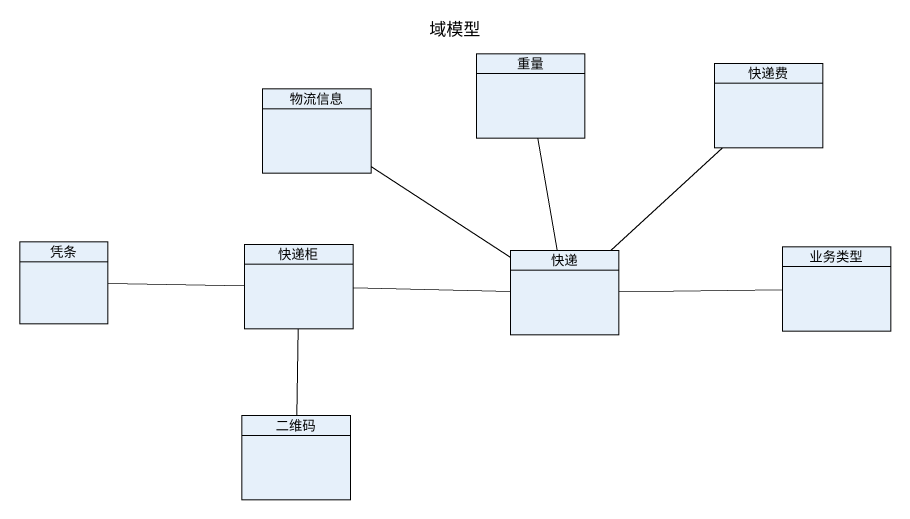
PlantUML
@startuml
title 域模型
hide circle
hide empty members
class 重量
class 快递费
class 物流信息
class 凭条
class 快递柜
class 快递
class 业务类型
class 二维码
重量 -- 快递
快递费 -- 快递
凭条 -right- 快递柜
快递 -up- 物流信息
快递 -left- 快递柜
快递 -right- 业务类型
二维码 -up- 快递柜
@enduml
